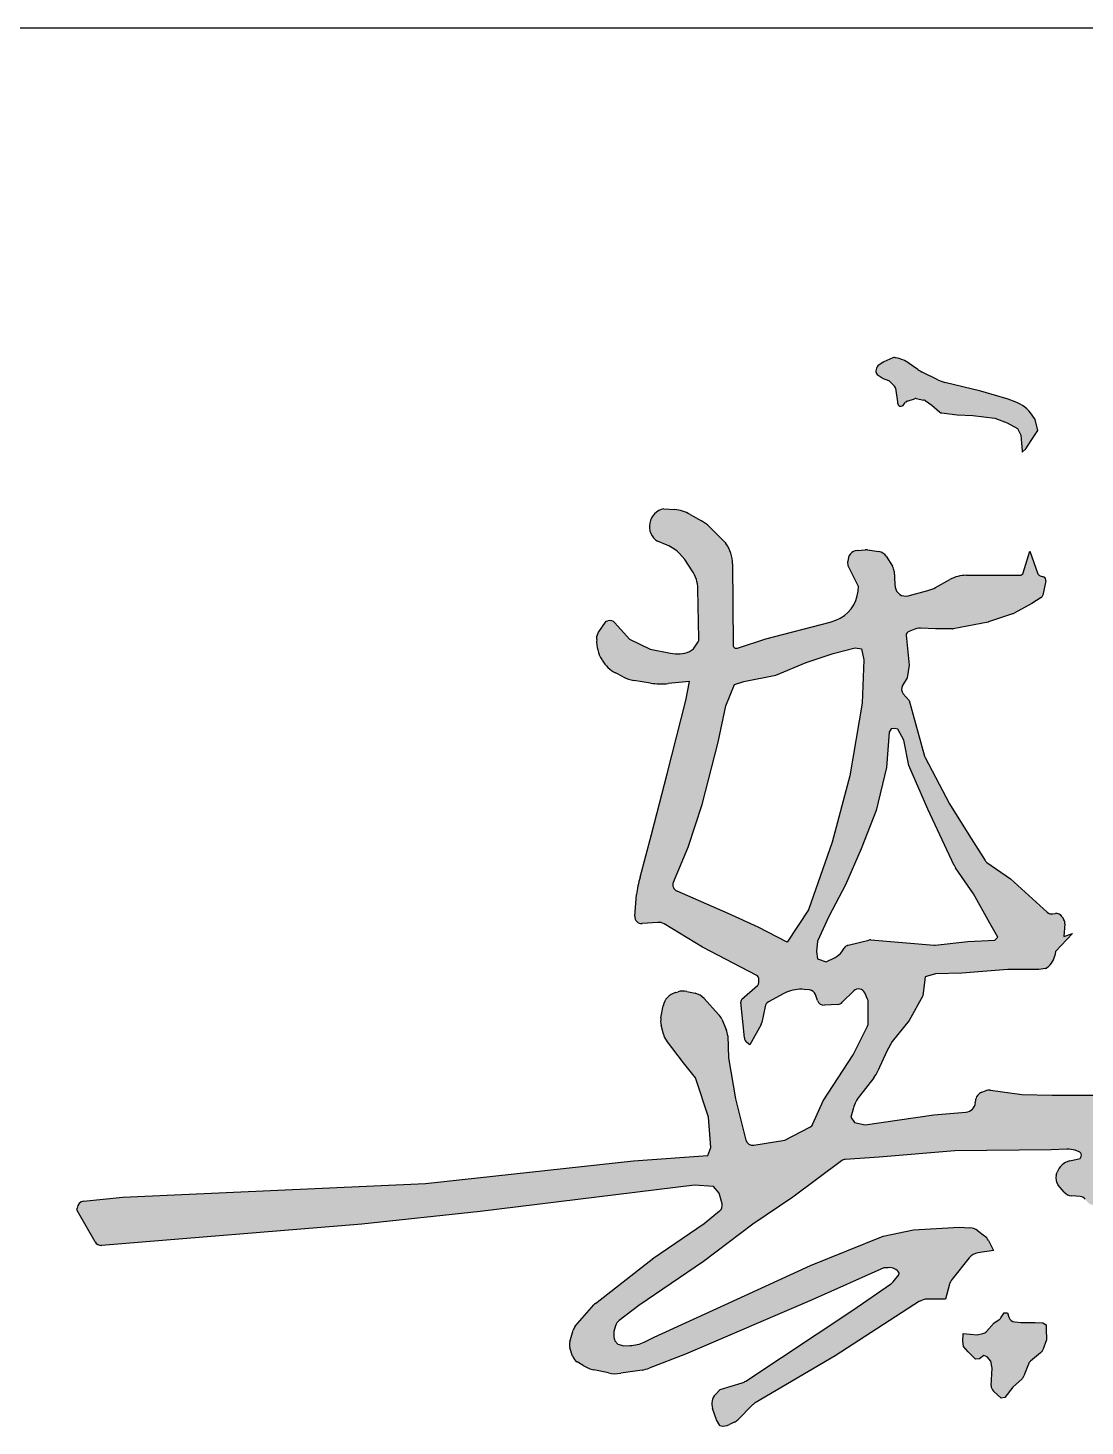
# Model space of a CAD drawing. Extents: x 1036631 to 1215829, y 649019 to 896649.
# Drawn here: x 1153238 to 1153889, y 812660 to 813520 of the extents above; entities that cross this region are included whole.
import ezdxf

# ---------------------------------------------------------------- set-up
doc = ezdxf.new("R2010")
doc.units = 0
doc.header["$LTSCALE"] = 1000
doc.header["$MEASUREMENT"] = 0
doc.layers.add('图框', color=7, linetype='Continuous')
doc.layers.add('签名', color=7, linetype='Continuous')

msp = doc.modelspace()

# ---------------------------------------------------------------- hatches: boundary and pattern name
at = {"layer": '签名'}
h = msp.add_hatch(color=4, dxfattribs=at)
h.paths.add_polyline_path([(1153819.82, 813281.58), (1153833.37, 813279.76), (1153840.92, 813276.89), (1153847.18, 813273.51), (1153849.26, 813269.34), (1153849.78, 813264.4), (1153850.04, 813259.97), (1153850.04, 813258.93), (1153852.39, 813261.02), (1153855.77, 813266.22), (1153859.68, 813272.21), (1153858.12, 813278.97), (1153856.29, 813281.71, 0.161293), (1153845.76, 813289.93), (1153841.44, 813291.47), (1153824.77, 813296.41), (1153802.6, 813301.83, -0.055927), (1153798.15, 813303.46), (1153788.66, 813308.21, -0.036786), (1153785.98, 813309.8), (1153780.65, 813313.53, 0.116967), (1153771.53, 813317.14, 0.125161), (1153770.5, 813316.96), (1153765.02, 813314.45, 0.089225), (1153764.41, 813314.02, -0.045924), (1153764.7, 813314.27), (1153761.4, 813312, 0.195275), (1153760.52, 813310.66), (1153760.18, 813308.94, 0.293872), (1153761.02, 813306.8), (1153764.6, 813304.22), (1153768.24, 813302.92), (1153772.15, 813299.01), (1153773.48, 813289.71, 0.040442), (1153773.45, 813289.37, 0.74192), (1153777.34, 813288.19), (1153778.66, 813290.17), (1153784.39, 813291.99), (1153790.13, 813290.95), (1153794.55, 813287.82), (1153799.54, 813283.55, 0.146226), (1153800.65, 813283.06), (1153810.18, 813281.84)])
h.paths.add_polyline_path([(1153977.49, 813051.26, -0.224051), (1153981.45, 813043.1), (1153981.66, 813024.84, 0.252735), (1153986.56, 813016.01), (1153990.91, 813013.23), (1153995.09, 813013.64, 0.405395), (1154004.63, 813024.95), (1154003.9, 813035.43), (1154011.98, 813037.74), (1154014.29, 813038.89), (1154006.5, 813043.21), (1154005.05, 813048.98), (1154005.29, 813059.46, 0.116113), (1154004.28, 813064.22), (1153998.99, 813075.44, 0.062977), (1153997.56, 813077.69), (1153991.39, 813085.14, 0.230474), (1153982.92, 813088.98), (1153975.04, 813088.77), (1153972.54, 813088.11, 0.141943), (1153967.46, 813085.08), (1153960.64, 813077.74, 0.175293), (1153957.8, 813071.09), (1153957.73, 813069.74), (1153958.6, 813065.99), (1153959.17, 813065.99)])
h.paths.add_polyline_path([(1153960.7, 812957.81, 0.097987), (1153959.67, 812961.8), (1153956.67, 812968.05, 0.115547), (1153953.63, 812971.83), (1153942.28, 812980.69), (1153929.39, 812986.92), (1153923.24, 812987.03), (1153917.75, 812984.01), (1153912.76, 812974.04), (1153917.05, 812965.8, 0.112428), (1153920.1, 812962.2), (1153926.48, 812957.42), (1153932.08, 812953.86, -0.190711), (1153936.67, 812947.53), (1153941.32, 812929.38, -0.218827), (1153939.73, 812920.65), (1153932.3, 812910.05), (1153934.63, 812906.68, 0.115033), (1153938.21, 812903.44), (1153944.53, 812899.93, 0.14431), (1153950.4, 812898.62), (1153953.51, 812898.83), (1153957.1, 812906.71, 0.064737), (1153957.9, 812909.33), (1153961.26, 812929.11, 0.042109), (1153961.41, 812930.89), (1153961.41, 812945.37)])
h.paths.add_polyline_path([(1153861.5, 812704.86, 0.133698), (1153862.8, 812706.67), (1153865.1, 812712.82), (1153864.85, 812719.56), (1153864.85, 812722.13), (1153862.77, 812723.35), (1153858.11, 812723.6), (1153849.54, 812723.47), (1153845.58, 812723.85, -0.296761), (1153841.96, 812726.74), (1153841.08, 812729.35), (1153839, 812729.35), (1153837.07, 812726.36, -0.111035), (1153835.74, 812725.05), (1153833, 812723.35), (1153828.18, 812718.02, -0.159662), (1153825.88, 812716.71), (1153822.46, 812716.01), (1153813.89, 812716.74), (1153813.79, 812716.29), (1153813.6, 812712.18), (1153813.99, 812708.66), (1153816.93, 812705.52), (1153821.43, 812701.02), (1153823.98, 812701.21), (1153826.53, 812703.17), (1153828.68, 812702.39), (1153830.84, 812699.65), (1153831.62, 812695.34), (1153831.07, 812684.68, 0.22558), (1153832.47, 812681.31), (1153837.31, 812676.93), (1153839.46, 812677.33), (1153844.36, 812683.79), (1153850.08, 812688.93, 0.121444), (1153851.23, 812690.61), (1153853.95, 812697.97, -0.134274), (1153855.26, 812699.79)])
h = msp.add_hatch(color=4, dxfattribs=at)
h.paths.add_polyline_path([(1154057.65, 812941.47, -0.231178), (1154058.65, 812943.05), (1154077.96, 812954.93), (1154096.53, 812964.69, -0.274551), (1154098.7, 812964.58), (1154101.19, 812962.92, -0.290357), (1154102.11, 812960.84), (1154100.43, 812949.49, -0.282713), (1154099, 812947.78), (1154094.68, 812946.34, 0.12974), (1154085.61, 812940.41), (1154085.07, 812938.97), (1154084.36, 812933.61, 0.07073), (1154084.85, 812927.65), (1154085.64, 812924.19, 0.118418), (1154090.04, 812915.29), (1154104.9, 812897.47), (1154117.33, 812882.98), (1154121.97, 812877.42, -0.191696), (1154122.46, 812875.92), (1154122.15, 812871, 0.465128), (1154124.5, 812868.76), (1154145.83, 812871.07), (1154173.54, 812877.28, 0.44834), (1154175.09, 812880.05), (1154174.35, 812882.15), (1154170.86, 812885.89), (1154168.68, 812888.54, -0.157491), (1154167.24, 812892.18), (1154167.09, 812894.51, -0.24693), (1154169.5, 812899.93), (1154169.63, 812900.02, 0.440579), (1154170.32, 812909.4), (1154162.88, 812917.29), (1154154.01, 812923.27, -0.170294), (1154151.49, 812926.65), (1154150.05, 812931.24, -0.102372), (1154149.8, 812933.81), (1154150.58, 812941.19, -0.373734), (1154156.69, 812946.9), (1154156.83, 812946.9, 0.254103), (1154162.07, 812949.99), (1154165.44, 812955.78), (1154166.14, 812954.88), (1154167.59, 812948.36), (1154167.96, 812946.9, 0.331647), (1154173.87, 812942.09), (1154174.86, 812942.04), (1154179.23, 812942.04, 0.263355), (1154184.7, 812945.13), (1154185.08, 812945.78), (1154186.17, 812952.1, -0.184975), (1154188.5, 812956.02), (1154191.04, 812958.03, -0.149598), (1154194.51, 812959.39), (1154205.79, 812960.24), (1154229.73, 812959.74), (1154238.21, 812957.49), (1154246.44, 812954.25), (1154253.18, 812950.02), (1154261.91, 812940.3), (1154275.72, 812926.32), (1154280.21, 812920.84), (1154280.95, 812913.36), (1154283.2, 812906.14), (1154285.7, 812880.41), (1154283.95, 812869.69), (1154274.72, 812868.95), (1154273.23, 812863.96), (1154271.23, 812857.48), (1154263.5, 812850.5), (1154258.26, 812841.03), (1154250.53, 812831.81), (1154245.29, 812830.07), (1154241.3, 812835.3), (1154238.31, 812837.29), (1154230.08, 812836.3), (1154229, 812830.99), (1154217.53, 812828.25), (1154188.6, 812826.01), (1154183.36, 812824.01), (1154188.41, 812809.87), (1154190.4, 812794.33), (1154196.74, 812776.53), (1154222.91, 812721.05), (1154229.29, 812707.65), (1154229.93, 812695.54), (1154210.15, 812687.25), (1154199.94, 812693.62), (1154186.53, 812724.87), (1154174.53, 812752.68, 0.119239), (1154168.52, 812760.66), (1154161.64, 812766.32), (1154155.26, 812772.06), (1154155.43, 812774.28, 0.267055), (1154146.32, 812793.41), (1154140.09, 812797.71), (1154133.06, 812809.75), (1154127.04, 812816.77), (1154125.99, 812817.52, 0.225942), (1154120.6, 812818.47), (1154109.56, 812815.43, -0.047725), (1154108.36, 812815.22), (1154057.77, 812811.25), (1154021.1, 812810.39), (1154016.2, 812809.65), (1154016.73, 812811.33, -0.302854), (1154022.25, 812815.76), (1154073.33, 812820.28), (1154109.96, 812825.65, 0.079622), (1154111.89, 812826.26), (1154117.76, 812829.19, 0.447831), (1154119.42, 812835.31), (1154115.97, 812840.61, 0.101957), (1154114.76, 812841.83), (1154109.47, 812845.36), (1154095.92, 812843.86), (1154036.18, 812838.84), (1154022.13, 812838.84), (1154005.56, 812836.33), (1153998.53, 812833.83), (1153993.51, 812826.8), (1153993.06, 812770.65, -0.1506), (1153989.28, 812758.72), (1153988.49, 812757.59), (1153984.98, 812750.91, -0.07539), (1153981.2, 812745.78), (1153975.1, 812739.69, -0.258442), (1153971.14, 812738.55), (1153968.38, 812739.19, -0.172364), (1153965.98, 812740.72), (1153964.01, 812743.25, -0.116492), (1153963.2, 812745.03), (1153961.39, 812754.07), (1153959.97, 812792.36, 0.257654), (1153957.85, 812795.88), (1153955.25, 812797.39), (1153954.67, 812802.88, 0.137932), (1153953.82, 812805.02), (1153950.66, 812809.15, -0.130882), (1153949.82, 812811.17), (1153948.35, 812822.19, 0.375873), (1153944.14, 812825.88), (1153925.96, 812825.88, 0.153785), (1153923.53, 812825.11), (1153910.54, 812816.03), (1153905.52, 812812.92, 0.298099), (1153903.55, 812808.7), (1153904.13, 812807.08), (1153929.71, 812804.95, -0.449386), (1153931.62, 812802.41), (1153931.31, 812800.9), (1153904.32, 812800.9, 0.210128), (1153901.19, 812799.53), (1153898.58, 812796.68), (1153897.45, 812796.19, -0.340919), (1153889.9, 812798.08), (1153888.83, 812799.43, 0.210758), (1153885.8, 812801.04), (1153880.49, 812801.42, -0.201903), (1153876.08, 812803.66), (1153872.36, 812808.05, -0.259318), (1153871.15, 812814.12), (1153871.73, 812815.91, -0.264412), (1153879.47, 812823), (1153885.91, 812824.47), (1153886.42, 812825.62, 0.42547), (1153885.26, 812828.45), (1153882.72, 812829.47, 0.080244), (1153878.14, 812830.11), (1153867.95, 812829.74), (1153808.69, 812829.06), (1153762.23, 812825.19), (1153741.32, 812823.86, 0.145884), (1153739.04, 812823.02), (1153709, 812800.52), (1153684.36, 812783.99), (1153654.08, 812761.13), (1153614.31, 812734.05), (1153602.12, 812724.64, 0.151784), (1153599.95, 812721.55), (1153598.82, 812718.06), (1153598.82, 812715.21, 0.121298), (1153599.55, 812712.25), (1153601.38, 812710.15), (1153604.97, 812709.23), (1153608.75, 812709.32, 0.108689), (1153617.62, 812711.48), (1153623.61, 812714.41), (1153667.25, 812734.44), (1153719.85, 812758.51), (1153764.58, 812776.68), (1153783.26, 812780.61), (1153811.28, 812782.09), (1153818.03, 812781.73, -0.148728), (1153822.68, 812780.05), (1153826.87, 812776.91, -0.11645), (1153829.38, 812773.91), (1153832.41, 812767.84), (1153822.91, 812766.38, 0.187953), (1153817.56, 812763.29), (1153806.97, 812750.06, 0.102525), (1153805.41, 812746.99), (1153802.92, 812737.88), (1153791.66, 812737.88, 0.144191), (1153787.05, 812736.53), (1153735.09, 812703.01), (1153685.88, 812674.09, 0.063491), (1153684.18, 812672.77), (1153675.11, 812663.71, -0.080592), (1153672.9, 812662.12), (1153670.06, 812660.7, -0.178905), (1153664.2, 812660.06), (1153662.01, 812663.63), (1153659.64, 812670.65, -0.27945), (1153661.42, 812679.28), (1153664.3, 812682.38), (1153677.85, 812686.44, 0.073381), (1153680.1, 812687.49), (1153745.9, 812731.01), (1153769.04, 812747.05, 0.06755), (1153770.72, 812748.59), (1153774.22, 812752.78), (1153774.42, 812753.95, 0.305341), (1153767.74, 812757.23), (1153765.07, 812757.04), (1153720.83, 812737.39), (1153643.06, 812703.94), (1153620.58, 812695.4, -0.052637), (1153616.27, 812694.27), (1153603.15, 812692.25, -0.090596), (1153595.51, 812692.46), (1153586.65, 812694.34, -0.085038), (1153579.98, 812697), (1153576.28, 812699.26, -0.181064), (1153573.52, 812702.78), (1153571.87, 812708, -0.147202), (1153571.82, 812711.68), (1153573.85, 812718.79, -0.109427), (1153575.17, 812721.21), (1153586.62, 812734.42, -0.048018), (1153587.51, 812735.26), (1153623.4, 812763.37), (1153654.37, 812784.49), (1153663.98, 812792.1, 0.298156), (1153665.45, 812796.51), (1153663.7, 812803.15), (1153660.26, 812807.08), (1153648.47, 812808.07), (1153516.61, 812791.89), (1153443.75, 812784.01), (1153283.74, 812770.97, -0.291644), (1153279.71, 812773.11), (1153268.76, 812792.36), (1153268.76, 812793.94, -0.383842), (1153272.56, 812798.17), (1153296.77, 812800.71), (1153483.07, 812809.06), (1153610.99, 812822.86), (1153656.71, 812826.3), (1153658.53, 812831.23), (1153657.15, 812849.83), (1153649.08, 812874.03), (1153641.66, 812883.3), (1153631.23, 812897.01, -0.101619), (1153629.38, 812900.86), (1153628, 812906.35, -0.109256), (1153627.88, 812910.94), (1153629.3, 812918.34, -0.280752), (1153636.74, 812926.52), (1153638.41, 812927.02, -0.126758), (1153643.71, 812927.2), (1153648.88, 812926.05, -0.15474), (1153654.44, 812922.83), (1153663.36, 812913.01, -0.081557), (1153665.24, 812910.12), (1153668.06, 812903.67, -0.093443), (1153668.95, 812899.83), (1153669.49, 812886.39), (1153673.81, 812861.05), (1153680.16, 812835.69, 0.390931), (1153684.98, 812832.53), (1153704.12, 812835.71), (1153719.49, 812843.68, 0.171134), (1153721.42, 812845.74), (1153727.62, 812859.81), (1153746.17, 812888.24), (1153755, 812905.88, 0.116513), (1153755.45, 812907.78), (1153755.45, 812920.69, 0.107138), (1153755.07, 812922.45), (1153753.35, 812926.23, 0.523435), (1153746.48, 812927.47), (1153739.47, 812920.48, -0.18265), (1153736.74, 812919.24), (1153728.41, 812918.72, -0.340063), (1153724.11, 812921.62), (1153722.92, 812925.19, 0.294066), (1153719.33, 812928.07), (1153716.05, 812928.42, 0.133568), (1153705.04, 812926.64), (1153703.5, 812925.93), (1153694.09, 812920.71, 0.220074), (1153691.98, 812917.83), (1153690.03, 812908.07, -0.080659), (1153689.55, 812906.8), (1153682.47, 812894.42), (1153680.78, 812895.77, -0.201849), (1153679.2, 812898.67), (1153677.01, 812920.53, -0.240558), (1153677.72, 812922.33), (1153687.32, 812930.86, 0.21433), (1153688.04, 812932.45), (1153688.04, 812935.15, 0.280337), (1153686.89, 812937.03), (1153653.41, 812954.36), (1153629.8, 812968.75, 0.156534), (1153626.01, 812969.66), (1153616.31, 812968.94, -0.46076), (1153611.76, 812973.53), (1153612.85, 812986.72, -0.064651), (1153615.15, 812997.41), (1153621.99, 813023.64), (1153631.73, 813061.07), (1153643.21, 813106.18), (1153645.45, 813117.85), (1153632.42, 813116.55, -0.064936), (1153621.43, 813116.88), (1153611.14, 813118.54, -0.080775), (1153604.67, 813120.69), (1153599.95, 813123.16, -0.135752), (1153591.68, 813130.9), (1153591.44, 813131.29, -0.154043), (1153588.36, 813143.7), (1153588.48, 813145.71, -0.136703), (1153589.23, 813147.87), (1153594.12, 813154.93), (1153595.28, 813155.22, -0.279334), (1153599.49, 813153.94), (1153608.48, 813143.93), (1153621.24, 813137.76), (1153633.77, 813135.26, 0.141167), (1153645.49, 813136.23), (1153647.93, 813137.98), (1153650.83, 813142.17, 0.122029), (1153651.28, 813144.16), (1153650.61, 813174.91, 0.13949), (1153647.18, 813186.03), (1153642.66, 813192.98), (1153639.3, 813196.56, 0.109197), (1153631.72, 813201.72), (1153625.78, 813204.09, -0.674227), (1153629.58, 813224.07), (1153636.32, 813223.75, -0.092395), (1153645.82, 813220.66), (1153652.93, 813216.64, -0.067551), (1153657.48, 813213.18), (1153667.38, 813203.29), (1153667.84, 813202.66, -0.157847), (1153671.95, 813190.24), (1153672.3, 813140.37, 0.507739), (1153675.08, 813138.36), (1153692.49, 813144.04), (1153732.02, 813154.33), (1153735.53, 813155.65, 0.285141), (1153749.18, 813173.42), (1153749.46, 813176.2), (1153743.09, 813188.92), (1153742.93, 813191.77, -0.404917), (1153748.71, 813198.49), (1153753.47, 813198.92, -0.059906), (1153755, 813198.88), (1153761.97, 813197.83, -0.217925), (1153766.41, 813194.94), (1153770.33, 813188.73, -0.127757), (1153771.31, 813185.68), (1153771.75, 813177.79), (1153772, 813175.9, 0.45192), (1153779.96, 813170.59), (1153792.08, 813173.81, 0.061267), (1153796.89, 813175.75), (1153805.57, 813180.55, -0.126968), (1153815.85, 813183.2), (1153848.73, 813183.2, 0.329734), (1153850.76, 813184.71), (1153854.83, 813198.02), (1153859.83, 813184.17, 0.229531), (1153861.16, 813182.88), (1153863.32, 813182.16, -0.382276), (1153864.73, 813179.7), (1153862.84, 813170.92, -0.203047), (1153861.89, 813169.56), (1153856.07, 813165.93), (1153844.95, 813159.75), (1153829.3, 813154.41), (1153807.48, 813150.29), (1153796.78, 813150.29), (1153787.67, 813150.62, 0.112418), (1153783.03, 813149.73), (1153780.08, 813148.44, 0.326044), (1153778.82, 813146.28), (1153780.7, 813127.92), (1153779.46, 813120.11), (1153776.56, 813115.37, 0.328096), (1153776.99, 813110.35), (1153780.7, 813106.12), (1153790.14, 813071.91, 0.053255), (1153790.47, 813071.07), (1153805.4, 813042.52), (1153817.26, 813023.43), (1153827.34, 813007.7, 0.098742), (1153828.49, 813006.5), (1153842.94, 812996.45), (1153865.54, 812975.93, 0.218816), (1153868.92, 812974.85), (1153870.55, 812975.06, -0.291918), (1153874.68, 812973.09), (1153875.8, 812971.3, -0.158896), (1153876.43, 812968.75), (1153875.87, 812960.92), (1153881.14, 812962.89), (1153870.61, 812951.7), (1153870.16, 812949.04, -0.240188), (1153864.43, 812941.29), (1153860.46, 812940.77), (1153841.22, 812940.77), (1153813.05, 812938.46), (1153796.88, 812938), (1153790.42, 812936.15), (1153789.02, 812924.51), (1153780.7, 812909.28), (1153770.08, 812896.36), (1153766.85, 812890.36), (1153761.43, 812878.36, -0.059303), (1153758.83, 812874.06), (1153749.98, 812862.69, 0.096023), (1153746.32, 812855.48), (1153744.68, 812849.75), (1153746.99, 812846.52), (1153753.46, 812845.13), (1153795.82, 812851.19), (1153815.53, 812852.93, 0.368288), (1153821.32, 812858.82), (1153821.39, 812859.76, -0.287337), (1153825.38, 812865.22), (1153827.5, 812866.07, -0.1299), (1153830.73, 812866.47), (1153849.86, 812863.84), (1153868.51, 812863.32), (1153895.7, 812863.32, -0.061275), (1153897.25, 812863.13), (1153901.23, 812862.13, -0.265952), (1153905.8, 812857.75), (1153907.36, 812852.45), (1153909.5, 812845.2, 0.385739), (1153916.8, 812840.74), (1153922.23, 812841.77, 0.134429), (1153925.25, 812843.25), (1153933.64, 812850.65, 0.361907), (1153934.89, 812858.71), (1153932.75, 812862.29), (1153932.04, 812868.27, -0.367837), (1153936.62, 812875.15), (1153942.16, 812876.73, -0.157947), (1153946.08, 812876.59), (1153947.45, 812876.09, -0.191883), (1153950.98, 812872.95), (1153952.43, 812870.05), (1153955.02, 812861.25), (1153955.33, 812857.86, 0.175535), (1153957.17, 812853.92), (1153959.68, 812851.42), (1153969.27, 812850.96, 0.100406), (1153971.77, 812851.34), (1153976.89, 812853.23, 0.271742), (1153980.99, 812858.22), (1153983.51, 812874.19), (1153991.28, 812904.73), (1153999.22, 812929.86), (1154006.82, 812948.21), (1154008.89, 812946.66), (1154009.41, 812942.51), (1154006.3, 812920.77), (1154000.61, 812899.04), (1153996.46, 812878.85), (1153994.39, 812864.87), (1153994.39, 812855.56, 0.280775), (1154000.98, 812856.31), (1154002.68, 812857.63), (1154025.47, 812861.77), (1154093.66, 812864.27, 0.384258), (1154095.71, 812866.25), (1154096.04, 812871.26, 0.192772), (1154095.55, 812872.76), (1154080.56, 812890.74), (1154069.79, 812901.5, -0.038185), (1154067.68, 812903.96), (1154061.12, 812912.89, -0.150784), (1154057.02, 812924.73), (1154056.73, 812933.19)])
h.paths.add_polyline_path([(1153751.31, 813138.05), (1153752.81, 813131.13), (1153751.7, 813104.43), (1153744, 813059.8), (1153733.22, 813019.03), (1153718.59, 812977.48), (1153705.5, 812957.48), (1153687.79, 812966.71), (1153669.31, 812975.17), (1153637.76, 812988.88, -0.411776), (1153635.54, 812994.44), (1153644.67, 813015.95), (1153653.14, 813042.11), (1153663.15, 813080.58), (1153667.77, 813102.89), (1153673.16, 813115.97), (1153678.79, 813117.9), (1153698.65, 813121.81), (1153717.3, 813129.63), (1153733.85, 813135.04), (1153747.39, 813138.65)], flags=16)
h.paths.add_polyline_path([(1153771.83, 813088.96), (1153773.69, 813088.43), (1153777.4, 813081.8), (1153780.32, 813066.15), (1153792.01, 813039.36), (1153808.33, 813004.75, 0.039662), (1153809.16, 813003.29), (1153820.1, 812987.28), (1153830.19, 812969.24), (1153835.23, 812960.49), (1153833.38, 812958.63), (1153816.65, 812957.83), (1153796.29, 812955.66), (1153757.08, 812958.84, 0.081589), (1153755.71, 812958.73), (1153743.09, 812955.57, 0.183834), (1153740.61, 812953.85), (1153739.09, 812951.63, -0.12786), (1153735.07, 812948.11), (1153729.57, 812945.37), (1153724.26, 812947.22), (1153723.57, 812951.73), (1153724.11, 812958.2), (1153731.13, 812973.31), (1153741.39, 812992.73), (1153751.11, 813014.85), (1153760.29, 813038.59), (1153766.76, 813065.02), (1153768.38, 813086.6), (1153769.44, 813088.7)], flags=16)
h.paths.add_polyline_path([(1154191.57, 812934.25), (1154195.45, 812938.06), (1154197.9, 812940.19, -0.191823), (1154202.35, 812941.73), (1154212.93, 812941.26), (1154219.74, 812940.05, -0.10674), (1154222.23, 812939.03), (1154235.08, 812930.2), (1154247.71, 812921.42, -0.07439), (1154249.08, 812920.13), (1154257.89, 812908.92, -0.129106), (1154262.19, 812899.02), (1154263.51, 812890.43, -0.195793), (1154259.8, 812874.85), (1154257.52, 812871.67), (1154254.61, 812867.01), (1154244.99, 812859.14), (1154240.04, 812856.52), (1154237.12, 812857.11), (1154233.92, 812862.06), (1154230.13, 812866.42), (1154229.25, 812873.71), (1154229.25, 812881.28), (1154228.38, 812887.39), (1154224.88, 812892.63), (1154221.38, 812894.96), (1154217.01, 812895.25), (1154211.77, 812899.91), (1154207.69, 812905.74), (1154203.9, 812915.64), (1154200.98, 812920.88), (1154196.32, 812926.7), (1154192.24, 812930.2), (1154191.03, 812931.36)], flags=16)
h.paths.add_polyline_path([(1154177.86, 812896.54), (1154178.76, 812897.62), (1154178.94, 812897.62), (1154187.05, 812898.34), (1154190.75, 812896.49, -0.319194), (1154191.91, 812894.32), (1154191.38, 812890.23), (1154191.85, 812889.72, 0.170609), (1154195.58, 812887.73), (1154198.05, 812887.35), (1154200.98, 812886.71, -0.270894), (1154202.56, 812885.26), (1154202.92, 812884.11), (1154202.56, 812880.68), (1154202.35, 812879.65, -0.35173), (1154200.31, 812877.95), (1154193.18, 812877.8), (1154186.42, 812878.6, -0.28734), (1154184.66, 812880.01), (1154184, 812881.94, 0.155831), (1154183.22, 812882.98, 0.184917), (1154181.84, 812883.61), (1154179.84, 812883.75), (1154177.86, 812886.81), (1154177.86, 812892.03)], flags=16)
h.paths.add_polyline_path([(1154140.1, 812843.33), (1154145.15, 812848.6), (1154149.73, 812851.58), (1154153.3, 812853.44, -0.109091), (1154155.95, 812854.16), (1154159.36, 812854.33), (1154169.21, 812853.18), (1154173.83, 812852.6, 0.069308), (1154175.59, 812852.63), (1154178.93, 812853.14, 0.13629), (1154182.04, 812854.54), (1154185.42, 812857.36, -0.117467), (1154188.07, 812858.67), (1154192.43, 812859.68, -0.049761), (1154193.69, 812859.84), (1154200.5, 812860.03, -0.063156), (1154202.09, 812859.87), (1154209.33, 812858.22), (1154210.04, 812857.95, -0.311276), (1154214.14, 812851.99), (1154214.14, 812851.58), (1154211.85, 812846.77), (1154207.85, 812841.38, -0.162986), (1154204.53, 812839.07), (1154202.68, 812838.52), (1154192.82, 812838.29), (1154188.92, 812838.29, 0.140475), (1154185.54, 812837.33), (1154181.59, 812834.86), (1154179.3, 812833.71), (1154176.09, 812833.03), (1154175.11, 812833.15, -0.312011), (1154169.92, 812837.62), (1154168.86, 812838.37), (1154166.46, 812837.61), (1154163.94, 812832.11), (1154162.34, 812829.82), (1154160.67, 812828.88, -0.174687), (1154156.41, 812828.17), (1154153.63, 812828.67), (1154149.95, 812830.88, -0.082204), (1154148.36, 812832.23), (1154146.52, 812834.4), (1154141.94, 812839.21), (1154139.87, 812841.5)], flags=16)
h.paths.add_polyline_path([(1154155.67, 812815.88), (1154157.22, 812816.72, 0.21493), (1154161.32, 812819.99), (1154162.56, 812822.42), (1154163.56, 812824.21), (1154165.25, 812824.21), (1154168.03, 812823.61), (1154169.2, 812821.75, 0.120194), (1154171.36, 812819.64), (1154172.21, 812819.14), (1154175.19, 812816.36), (1154178.52, 812814.17, -0.198061), (1154181.26, 812810.16), (1154182.15, 812805.92), (1154182.42, 812798.6, -0.06461), (1154182.27, 812796.97), (1154182.18, 812796.57, -0.302829), (1154178.77, 812793.31), (1154178.24, 812793.22, -0.052243), (1154176.91, 812793.13), (1154172.01, 812793.31), (1154168.13, 812793.6), (1154166.54, 812795.19), (1154165.95, 812796.98), (1154165.84, 812801.18, 0.37754), (1154162.67, 812805.82), (1154161.27, 812808.51), (1154160.77, 812809.7), (1154159.48, 812810.49), (1154157.59, 812810.89), (1154155.8, 812812.28), (1154155.31, 812814.57)], flags=16)

# ---------------------------------------------------------------- linework, layer by layer
at = {"layer": '图框', "color": 0}
msp.add_line((1149649.08, 813519.92), (1155327.07, 813519.92), dxfattribs=at)
at = {"layer": '签名', "color": 4}
for p, q in [((1153764.7, 813314.27, -1062.25), (1153761.4, 813312, -1062.25)), ((1153770.5, 813316.96, -1062.25), (1153765.02, 813314.45, -1062.25)), ((1153772.27, 813317.02, -1062.25), (1153771.77, 813317.11, -1062.25)), ((1153785.98, 813309.8, -1062.25), (1153780.65, 813313.53, -1062.25)), ((1153760.52, 813310.66, -1062.25), (1153760.18, 813308.94, -1062.25)), ((1153761.02, 813306.8, -1062.25), (1153764.6, 813304.22, -1062.25)), ((1153798.15, 813303.46, -1062.25), (1153788.66, 813308.21, -1062.25)), ((1153764.6, 813304.22, -1062.25), (1153767.79, 813303.08, -1062.25)), ((1153768.58, 813302.58, -1062.25), (1153771.65, 813299.52, -1062.25)), ((1153772.25, 813298.31, -1062.25), (1153773.45, 813289.91, -1062.25)), ((1153824.77, 813296.41, -1062.25), (1153802.6, 813301.83, -1062.25)), ((1153841.44, 813291.47, -1062.25), (1153824.77, 813296.41, -1062.25)), ((1153773.45, 813289.91, -1062.25), (1153773.45, 813289.37, -1062.25)), ((1153777.34, 813288.19, -1062.25), (1153778.25, 813289.55, -1062.25)), ((1153779.37, 813290.39, -1062.25), (1153783.89, 813291.83, -1062.25)), ((1153784.91, 813291.89, -1062.25), (1153789.66, 813291.03, -1062.25)), ((1153790.51, 813290.68, -1062.25), (1153794.55, 813287.82, -1062.25)), ((1153794.55, 813287.82, -1062.25), (1153799.54, 813283.55, -1062.25)), ((1153845.76, 813289.93, -1062.25), (1153841.44, 813291.47, -1062.25)), ((1153800.65, 813283.06, -1062.25), (1153810.18, 813281.84, -1062.25)), ((1153810.18, 813281.84, -1062.25), (1153819.82, 813281.58, -1062.25)), ((1153819.82, 813281.58, -1062.25), (1153833.37, 813279.76, -1062.25)), ((1153833.37, 813279.76, -1062.25), (1153840.92, 813276.89, -1062.25)), ((1153858.12, 813278.97, -1062.25), (1153856.29, 813281.71, -1062.25)), ((1153840.92, 813276.89, -1062.25), (1153847.18, 813273.51, -1062.25)), ((1153847.18, 813273.51, -1062.25), (1153849.26, 813269.34, -1062.25)), ((1153855.77, 813266.22, -1062.25), (1153859.68, 813272.21, -1062.25)), ((1153859.68, 813272.21, -1062.25), (1153858.12, 813278.97, -1062.25)), ((1153849.26, 813269.34, -1062.25), (1153849.78, 813264.4, -1062.25)), ((1153849.78, 813264.4, -1062.25), (1153850.04, 813259.97, -1062.25)), ((1153852.39, 813261.02, -1062.25), (1153855.77, 813266.22, -1062.25)), ((1153850.04, 813258.93, -1062.25), (1153852.39, 813261.02, -1062.25)), ((1153850.04, 813259.97, -1062.25), (1153850.04, 813258.93, -1062.25)), ((1153629.58, 813224.07, -1062.25), (1153636.32, 813223.75, -1062.25)), ((1153645.82, 813220.66, -1062.25), (1153652.93, 813216.64, -1062.25)), ((1153657.48, 813213.18, -1062.25), (1153667.38, 813203.29, -1062.25)), ((1153631.72, 813201.72, -1062.25), (1153625.78, 813204.09, -1062.25)), ((1153667.38, 813203.29, -1062.25), (1153667.84, 813202.66, -1062.25)), ((1153642.66, 813192.98, -1062.25), (1153639.3, 813196.56, -1062.25)), ((1153748.71, 813198.49, -1062.25), (1153753.47, 813198.92, -1062.25)), ((1153755, 813198.88, -1062.25), (1153761.97, 813197.83, -1062.25)), ((1153766.41, 813194.94, -1062.25), (1153770.33, 813188.73, -1062.25)), ((1153850.76, 813184.71, -1062.25), (1153854.83, 813198.02, -1062.25)), ((1153854.83, 813198.02, -1062.25), (1153859.83, 813184.17, -1062.25)), ((1153647.18, 813186.03, -1062.25), (1153642.66, 813192.98, -1062.25)), ((1153671.95, 813190.24, -1062.25), (1153672.3, 813140.37, -1062.25)), ((1153743.09, 813188.92, -1062.25), (1153742.93, 813191.77, -1062.25)), ((1153749.46, 813176.2, -1062.25), (1153743.09, 813188.92, -1062.25)), ((1153771.31, 813185.68, -1062.25), (1153771.75, 813177.79, -1062.25)), ((1153749.18, 813173.42, -1062.25), (1153749.46, 813176.2, -1062.25)), ((1153771.75, 813177.79, -1062.25), (1153772, 813175.9, -1062.25)), ((1153796.89, 813175.75, -1062.25), (1153805.57, 813180.55, -1062.25)), ((1153815.85, 813183.2, -1062.25), (1153848.73, 813183.2, -1062.25)), ((1153861.16, 813182.88, -1062.25), (1153863.32, 813182.16, -1062.25)), ((1153864.73, 813179.7, -1062.25), (1153862.84, 813170.92, -1062.25)), ((1153651.28, 813144.16, -1062.25), (1153650.61, 813174.91, -1062.25)), ((1153779.96, 813170.59, -1062.25), (1153792.08, 813173.81, -1062.25)), ((1153861.89, 813169.56, -1062.25), (1153856.07, 813165.93, -1062.25)), ((1153844.77, 813159.69, -1062.25), (1153829.45, 813154.46, -1062.25)), ((1153856.07, 813165.93, -1062.25), (1153845.12, 813159.85, -1062.25)), ((1153589.23, 813147.87, -1062.25), (1153594.12, 813154.93, -1062.25)), ((1153594.12, 813154.93, -1062.25), (1153595.28, 813155.22, -1062.25)), ((1153599.49, 813153.94, -1062.25), (1153608.48, 813143.93, -1062.25)), ((1153692.49, 813144.04, -1062.25), (1153732.02, 813154.33, -1062.25)), ((1153732.02, 813154.33, -1062.25), (1153735.53, 813155.65, -1062.25)), ((1153796.78, 813150.29, -1062.25), (1153787.67, 813150.62, -1062.25)), ((1153807.28, 813150.29, -1062.25), (1153796.78, 813150.29, -1062.25)), ((1153829.15, 813154.38, -1062.25), (1153807.68, 813150.33, -1062.25)), ((1153588.36, 813143.7, -1062.25), (1153588.48, 813145.71, -1062.25)), ((1153608.48, 813143.93, -1062.25), (1153621.24, 813137.76, -1062.25)), ((1153647.93, 813137.98, -1062.25), (1153650.83, 813142.17, -1062.25)), ((1153675.08, 813138.36, -1062.25), (1153692.49, 813144.04, -1062.25)), ((1153778.82, 813146.28, -1062.25), (1153780.7, 813127.92, -1062.25)), ((1153783.03, 813149.73, -1062.25), (1153780.08, 813148.44, -1062.25)), ((1153621.24, 813137.76, -1062.25), (1153633.77, 813135.26, -1062.25)), ((1153645.49, 813136.23, -1062.25), (1153647.93, 813137.98, -1062.25)), ((1153717.3, 813129.63, -1062.25), (1153733.85, 813135.04, -1062.25)), ((1153733.85, 813135.04, -1062.25), (1153747.39, 813138.65, -1062.25)), ((1153747.39, 813138.65, -1062.25), (1153751.31, 813138.05, -1062.25)), ((1153751.31, 813138.05, -1062.25), (1153752.81, 813131.13, -1062.25)), ((1153591.68, 813130.9, -1062.25), (1153591.44, 813131.29, -1062.25)), ((1153698.65, 813121.81, -1062.25), (1153717.3, 813129.63, -1062.25)), ((1153752.81, 813131.13, -1062.25), (1153751.7, 813104.43, -1062.25)), ((1153780.7, 813127.92, -1062.25), (1153779.46, 813120.11, -1062.25)), ((1153604.67, 813120.69, -1062.25), (1153599.95, 813123.16, -1062.25)), ((1153621.43, 813116.88, -1062.25), (1153611.14, 813118.54, -1062.25)), ((1153645.45, 813117.85, -1062.25), (1153632.42, 813116.55, -1062.25)), ((1153643.21, 813106.18, -1062.25), (1153645.45, 813117.85, -1062.25)), ((1153667.77, 813102.89, -1062.25), (1153673.16, 813115.97, -1062.25)), ((1153673.16, 813115.97, -1062.25), (1153678.79, 813117.9, -1062.25)), ((1153678.79, 813117.9, -1062.25), (1153698.65, 813121.81, -1062.25)), ((1153779.46, 813120.11, -1062.25), (1153776.56, 813115.37, -1062.25)), ((1153776.99, 813110.35, -1062.25), (1153780.7, 813106.12, -1062.25)), ((1153631.73, 813061.07, -1062.25), (1153643.21, 813106.18, -1062.25)), ((1153663.15, 813080.58, -1062.25), (1153667.77, 813102.89, -1062.25)), ((1153751.7, 813104.43, -1062.25), (1153744, 813059.8, -1062.25)), ((1153780.7, 813106.12, -1062.25), (1153790.14, 813071.91, -1062.25)), ((1153768.38, 813086.6, -1062.25), (1153766.76, 813065.02, -1062.25)), ((1153769.44, 813088.7, -1062.25), (1153768.38, 813086.6, -1062.25)), ((1153771.83, 813088.96, -1062.25), (1153769.44, 813088.7, -1062.25)), ((1153773.69, 813088.43, -1062.25), (1153771.83, 813088.96, -1062.25)), ((1153777.4, 813081.8, -1062.25), (1153773.69, 813088.43, -1062.25)), ((1153780.32, 813066.15, -1062.25), (1153777.4, 813081.8, -1062.25)), ((1153653.14, 813042.11, -1062.25), (1153663.15, 813080.58, -1062.25)), ((1153766.76, 813065.02, -1062.25), (1153760.29, 813038.59, -1062.25)), ((1153792.01, 813039.36, -1062.25), (1153780.32, 813066.15, -1062.25)), ((1153790.47, 813071.07, -1062.25), (1153805.4, 813042.52, -1062.25)), ((1153621.99, 813023.64, -1062.25), (1153631.73, 813061.07, -1062.25)), ((1153744, 813059.8, -1062.25), (1153733.22, 813019.03, -1062.25)), ((1153644.67, 813015.95, -1062.25), (1153653.14, 813042.11, -1062.25)), ((1153760.29, 813038.59, -1062.25), (1153751.11, 813014.85, -1062.25)), ((1153808.33, 813004.75, -1062.25), (1153792.01, 813039.36, -1062.25)), ((1153805.4, 813042.52, -1062.25), (1153817.26, 813023.43, -1062.25)), ((1153615.15, 812997.41, -1062.25), (1153621.99, 813023.64, -1062.25)), ((1153621.99, 813023.64, -1062.25), (1153621.99, 813023.64, -1062.25)), ((1153817.26, 813023.43, -1062.25), (1153827.34, 813007.7, -1062.25)), ((1153635.54, 812994.44, -1062.25), (1153644.67, 813015.95, -1062.25)), ((1153733.22, 813019.03, -1062.25), (1153718.59, 812977.48, -1062.25)), ((1153751.11, 813014.85, -1062.25), (1153741.39, 812992.73, -1062.25)), ((1153828.49, 813006.5, -1062.25), (1153842.94, 812996.45, -1062.25)), ((1153820.1, 812987.28, -1062.25), (1153809.16, 813003.29, -1062.25)), ((1153842.94, 812996.45, -1062.25), (1153865.54, 812975.93, -1062.25)), ((1153611.76, 812973.53, -1062.25), (1153612.85, 812986.72, -1062.25)), ((1153669.31, 812975.17, -1062.25), (1153637.76, 812988.88, -1062.25)), ((1153741.39, 812992.73, -1062.25), (1153731.13, 812973.31, -1062.25)), ((1153830.19, 812969.24, -1062.25), (1153820.1, 812987.28, -1062.25)), ((1153626.01, 812969.66, -1062.25), (1153616.31, 812968.94, -1062.25)), ((1153687.79, 812966.71, -1062.25), (1153669.31, 812975.17, -1062.25)), ((1153718.59, 812977.48, -1062.25), (1153705.5, 812957.48, -1062.25)), ((1153731.13, 812973.31, -1062.25), (1153724.11, 812958.2, -1062.25)), ((1153868.92, 812974.85, -1062.25), (1153870.55, 812975.06, -1062.25)), ((1153874.68, 812973.09, -1062.25), (1153875.8, 812971.3, -1062.25)), ((1153653.41, 812954.36, -1062.25), (1153629.8, 812968.75, -1062.25)), ((1153705.5, 812957.48, -1062.25), (1153687.79, 812966.71, -1062.25)), ((1153835.23, 812960.49, -1062.25), (1153830.19, 812969.24, -1062.25)), ((1153881.14, 812962.89, -1062.25), (1153870.61, 812951.7, -1062.25)), ((1153876.43, 812968.75, -1062.25), (1153875.87, 812960.92, -1062.25)), ((1153875.87, 812960.92, -1062.25), (1153881.14, 812962.89, -1062.25)), ((1153686.89, 812937.03, -1062.25), (1153653.41, 812954.36, -1062.25)), ((1153724.11, 812958.2, -1062.25), (1153723.57, 812951.73, -1062.25)), ((1153739.09, 812951.63, -1062.25), (1153740.61, 812953.85, -1062.25)), ((1153743.09, 812955.57, -1062.25), (1153755.71, 812958.73, -1062.25)), ((1153757.08, 812958.84, -1062.25), (1153795.9, 812955.69, -1062.25)), ((1153796.69, 812955.7, -1062.25), (1153816.65, 812957.83, -1062.25)), ((1153816.65, 812957.83, -1062.25), (1153833.38, 812958.63, -1062.25)), ((1153833.38, 812958.63, -1062.25), (1153835.23, 812960.49, -1062.25)), ((1153723.57, 812951.73, -1062.25), (1153724.26, 812947.22, -1062.25)), ((1153724.26, 812947.22, -1062.25), (1153729.57, 812945.37, -1062.25)), ((1153729.57, 812945.37, -1062.25), (1153735.07, 812948.11, -1062.25)), ((1153870.61, 812951.7, -1062.25), (1153870.16, 812949.04, -1062.25)), ((1153688.04, 812932.45, -1062.25), (1153688.04, 812935.15, -1062.25)), ((1153790.42, 812936.15, -1062.25), (1153789.02, 812924.51, -1062.25)), ((1153796.88, 812938, -1062.25), (1153790.42, 812936.15, -1062.25)), ((1153813.05, 812938.46, -1062.25), (1153796.88, 812938, -1062.25)), ((1153841.22, 812940.77, -1062.25), (1153813.05, 812938.46, -1062.25)), ((1153860.46, 812940.77, -1062.25), (1153841.22, 812940.77, -1062.25)), ((1153864.43, 812941.29, -1062.25), (1153860.46, 812940.77, -1062.25)), ((1153636.74, 812926.52, -1062.25), (1153638.41, 812927.02, -1062.25)), ((1153643.71, 812927.2, -1062.25), (1153648.88, 812926.05, -1062.25)), ((1153677.72, 812922.33, -1062.25), (1153687.32, 812930.86, -1062.25)), ((1153705.04, 812926.64, -1062.25), (1153703.5, 812925.93, -1062.25)), ((1153719.33, 812928.07, -1062.25), (1153716.05, 812928.42, -1062.25)), ((1153746.48, 812927.47, -1062.25), (1153739.47, 812920.48, -1062.25)), ((1153627.88, 812910.94, -1062.25), (1153629.3, 812918.34, -1062.25)), ((1153654.44, 812922.83, -1062.25), (1153663.36, 812913.01, -1062.25)), ((1153679.2, 812898.67, -1062.25), (1153677.01, 812920.53, -1062.25)), ((1153691.98, 812917.83, -1062.25), (1153690.03, 812908.07, -1062.25)), ((1153703.5, 812925.93, -1062.25), (1153694.09, 812920.71, -1062.25)), ((1153724.11, 812921.62, -1062.25), (1153722.92, 812925.19, -1062.25)), ((1153736.74, 812919.24, -1062.25), (1153728.41, 812918.72, -1062.25)), ((1153755.07, 812922.45, -1062.25), (1153753.35, 812926.23, -1062.25)), ((1153755.45, 812907.78, -1062.25), (1153755.45, 812920.69, -1062.25)), ((1153789.02, 812924.51, -1062.25), (1153780.7, 812909.28, -1062.25)), ((1153665.24, 812910.12, -1062.25), (1153668.06, 812903.67, -1062.25)), ((1153780.7, 812909.28, -1062.25), (1153770.08, 812896.36, -1062.25)), ((1153629.38, 812900.86, -1062.25), (1153628, 812906.35, -1062.25)), ((1153689.55, 812906.8, -1062.25), (1153682.47, 812894.42, -1062.25)), ((1153746.17, 812888.24, -1062.25), (1153755, 812905.88, -1062.25)), ((1153641.66, 812883.3, -1062.25), (1153631.23, 812897.01, -1062.25)), ((1153668.95, 812899.83, -1062.25), (1153669.49, 812886.39, -1062.25)), ((1153682.47, 812894.42, -1062.25), (1153680.78, 812895.77, -1062.25)), ((1153770.08, 812896.36, -1062.25), (1153766.85, 812890.36, -1062.25)), ((1153669.49, 812886.39, -1062.25), (1153673.81, 812861.05, -1062.25)), ((1153727.62, 812859.81, -1062.25), (1153746.17, 812888.24, -1062.25)), ((1153766.85, 812890.36, -1062.25), (1153761.43, 812878.36, -1062.25)), ((1153649.08, 812874.03, -1062.25), (1153641.66, 812883.3, -1062.25)), ((1153657.15, 812849.83, -1062.25), (1153649.08, 812874.03, -1062.25)), ((1153758.83, 812874.06, -1062.25), (1153749.98, 812862.69, -1062.25)), ((1153830.73, 812866.47, -1062.25), (1153849.86, 812863.84, -1062.25)), ((1153673.81, 812861.05, -1062.25), (1153680.16, 812835.69, -1062.25)), ((1153721.42, 812845.74, -1062.25), (1153727.62, 812859.81, -1062.25)), ((1153821.32, 812858.82, -1062.25), (1153821.39, 812859.76, -1062.25)), ((1153825.38, 812865.22, -1062.25), (1153827.5, 812866.07, -1062.25)), ((1153849.86, 812863.84, -1062.25), (1153868.51, 812863.32, -1062.25)), ((1153868.51, 812863.32, -1062.25), (1153895.7, 812863.32, -1062.25)), ((1153658.53, 812831.23, -1062.25), (1153657.15, 812849.83, -1062.25)), ((1153746.32, 812855.48, -1062.25), (1153744.68, 812849.75, -1062.25)), ((1153744.68, 812849.75, -1062.25), (1153746.99, 812846.52, -1062.25)), ((1153753.46, 812845.13, -1062.25), (1153795.82, 812851.19, -1062.25)), ((1153795.82, 812851.19, -1062.25), (1153815.53, 812852.93, -1062.25)), ((1153704.12, 812835.71, -1062.25), (1153719.49, 812843.68, -1062.25)), ((1153746.99, 812846.52, -1062.25), (1153753.46, 812845.13, -1062.25)), ((1153684.98, 812832.53, -1062.25), (1153704.12, 812835.71, -1062.25)), ((1153610.99, 812822.86, -1062.25), (1153656.71, 812826.3, -1062.25)), ((1153656.71, 812826.3, -1062.25), (1153658.53, 812831.23, -1062.25)), ((1153762.23, 812825.19, -1062.25), (1153741.32, 812823.86, -1062.25)), ((1153808.69, 812829.06, -1062.25), (1153762.23, 812825.19, -1062.25)), ((1153867.95, 812829.74, -1062.25), (1153808.69, 812829.06, -1062.25)), ((1153877.71, 812830.1, -1062.25), (1153867.95, 812829.74, -1062.25)), ((1153879.47, 812823, -1062.25), (1153885.91, 812824.47, -1062.25)), ((1153885.26, 812828.45, -1062.25), (1153882.72, 812829.47, -1062.25)), ((1153885.91, 812824.47, -1062.25), (1153886.42, 812825.62, -1062.25)), ((1153483.07, 812809.06, -1062.25), (1153610.99, 812822.86, -1062.25)), ((1153739.04, 812823.02, -1062.25), (1153709, 812800.52, -1062.25)), ((1153871.15, 812814.12, -1062.25), (1153871.73, 812815.91, -1062.25)), ((1153296.77, 812800.71, -1062.25), (1153483.07, 812809.06, -1062.25)), ((1153648.47, 812808.07, -1062.25), (1153516.61, 812791.89, -1062.25)), ((1153660.26, 812807.08, -1062.25), (1153648.47, 812808.07, -1062.25)), ((1153663.7, 812803.15, -1062.25), (1153660.26, 812807.08, -1062.25)), ((1153876.08, 812803.66, -1062.25), (1153872.36, 812808.05, -1062.25)), ((1153272.56, 812798.17, -1062.25), (1153296.77, 812800.71, -1062.25)), ((1153665.45, 812796.51, -1062.25), (1153663.7, 812803.15, -1062.25)), ((1153709, 812800.52, -1062.25), (1153684.36, 812783.99, -1062.25)), ((1153885.8, 812801.04, -1062.25), (1153880.49, 812801.42, -1062.25)), ((1153268.76, 812792.36, -1062.25), (1153268.76, 812793.94, -1062.25)), ((1153279.71, 812773.11, -1062.25), (1153268.76, 812792.36, -1062.25)), ((1153516.61, 812791.89, -1062.25), (1153443.75, 812784.01, -1062.25)), ((1153654.37, 812784.49, -1062.25), (1153663.98, 812792.1, -1062.25)), ((1153443.75, 812784.01, -1062.25), (1153283.74, 812770.97, -1062.25)), ((1153623.4, 812763.37, -1062.25), (1153654.37, 812784.49, -1062.25)), ((1153684.36, 812783.99, -1062.25), (1153654.08, 812761.13, -1062.25)), ((1153764.58, 812776.68, -1062.25), (1153783.26, 812780.61, -1062.25)), ((1153783.26, 812780.61, -1062.25), (1153811.28, 812782.09, -1062.25)), ((1153811.28, 812782.09, -1062.25), (1153818.03, 812781.73, -1062.25)), ((1153719.85, 812758.51, -1062.25), (1153764.58, 812776.68, -1062.25)), ((1153822.68, 812780.05, -1062.25), (1153826.87, 812776.91, -1062.25)), ((1153829.38, 812773.91, -1062.25), (1153832.41, 812767.84, -1062.25)), ((1153587.51, 812735.26, -1062.25), (1153623.4, 812763.37, -1062.25)), ((1153817.56, 812763.29, -1062.25), (1153806.97, 812750.06, -1062.25)), ((1153832.41, 812767.84, -1062.25), (1153822.91, 812766.38, -1062.25)), ((1153654.08, 812761.13, -1062.25), (1153614.31, 812734.05, -1062.25)), ((1153667.25, 812734.44, -1062.25), (1153719.85, 812758.51, -1062.25)), ((1153765.07, 812757.04, -1062.25), (1153720.83, 812737.39, -1062.25)), ((1153767.74, 812757.23, -1062.25), (1153765.07, 812757.04, -1062.25)), ((1153745.9, 812731.01, -1062.25), (1153769.04, 812747.05, -1062.25)), ((1153770.72, 812748.59, -1062.25), (1153774.22, 812752.78, -1062.25)), ((1153774.22, 812752.78, -1062.25), (1153774.42, 812753.95, -1062.25)), ((1153805.41, 812746.99, -1062.25), (1153802.92, 812737.88, -1062.25)), ((1153720.83, 812737.39, -1062.25), (1153643.06, 812703.94, -1062.25)), ((1153802.92, 812737.88, -1062.25), (1153791.66, 812737.88, -1062.25)), ((1153575.17, 812721.21, -1062.25), (1153586.62, 812734.42, -1062.25)), ((1153614.31, 812734.05, -1062.25), (1153602.12, 812724.64, -1062.25)), ((1153623.61, 812714.41, -1062.25), (1153667.25, 812734.44, -1062.25)), ((1153680.1, 812687.49, -1062.25), (1153745.9, 812731.01, -1062.25)), ((1153787.05, 812736.53, -1062.25), (1153735.09, 812703.01, -1062.25)), ((1153837.07, 812726.36, -1062.25), (1153839, 812729.35, -1062.25)), ((1153839, 812729.35, -1062.25), (1153841.08, 812729.35, -1062.25)), ((1153841.08, 812729.35, -1062.25), (1153841.96, 812726.74, -1062.25)), ((1153599.95, 812721.55, -1062.25), (1153598.82, 812718.06, -1062.25)), ((1153828.18, 812718.02, -1062.25), (1153833, 812723.35, -1062.25)), ((1153833, 812723.35, -1062.25), (1153835.74, 812725.05, -1062.25)), ((1153845.58, 812723.85, -1062.25), (1153849.54, 812723.47, -1062.25)), ((1153849.54, 812723.47, -1062.25), (1153858.11, 812723.6, -1062.25)), ((1153858.11, 812723.6, -1062.25), (1153862.77, 812723.35, -1062.25)), ((1153862.77, 812723.35, -1062.25), (1153864.85, 812722.13, -1062.25)), ((1153864.85, 812722.13, -1062.25), (1153864.85, 812719.56, -1062.25)), ((1153571.82, 812711.68, -1062.25), (1153573.85, 812718.79, -1062.25)), ((1153598.82, 812718.06, -1062.25), (1153598.82, 812715.21, -1062.25)), ((1153599.55, 812712.25, -1062.25), (1153601.38, 812710.15, -1062.25)), ((1153617.62, 812711.48, -1062.25), (1153623.61, 812714.41, -1062.25)), ((1153813.6, 812712.18, -1062.25), (1153813.79, 812716.29, -1062.25)), ((1153813.99, 812708.66, -1062.25), (1153813.6, 812712.18, -1062.25)), ((1153813.79, 812716.29, -1062.25), (1153813.89, 812716.74, -1062.25)), ((1153813.89, 812716.74, -1062.25), (1153822.46, 812716.01, -1062.25)), ((1153822.46, 812716.01, -1062.25), (1153825.88, 812716.71, -1062.25)), ((1153865.1, 812712.82, -1062.25), (1153862.8, 812706.67, -1062.25)), ((1153864.85, 812719.56, -1062.25), (1153865.1, 812712.82, -1062.25)), ((1153573.52, 812702.78, -1062.25), (1153571.87, 812708, -1062.25)), ((1153601.38, 812710.15, -1062.25), (1153604.97, 812709.23, -1062.25)), ((1153604.97, 812709.23, -1062.25), (1153608.75, 812709.32, -1062.25)), ((1153643.06, 812703.94, -1062.25), (1153620.58, 812695.4, -1062.25)), ((1153735.09, 812703.01, -1062.25), (1153685.88, 812674.09, -1062.25)), ((1153816.93, 812705.52, -1062.25), (1153813.99, 812708.66, -1062.25)), ((1153821.43, 812701.02, -1062.25), (1153816.93, 812705.52, -1062.25)), ((1153826.53, 812703.17, -1062.25), (1153823.98, 812701.21, -1062.25)), ((1153828.68, 812702.39, -1062.25), (1153826.53, 812703.17, -1062.25)), ((1153861.5, 812704.86, -1062.25), (1153855.26, 812699.79, -1062.25)), ((1153579.98, 812697, -1062.25), (1153576.28, 812699.26, -1062.25)), ((1153595.51, 812692.46, -1062.25), (1153586.65, 812694.34, -1062.25)), ((1153616.27, 812694.27, -1062.25), (1153603.15, 812692.25, -1062.25)), ((1153823.98, 812701.21, -1062.25), (1153821.43, 812701.02, -1062.25)), ((1153830.84, 812699.65, -1062.25), (1153828.68, 812702.39, -1062.25)), ((1153831.62, 812695.34, -1062.25), (1153830.84, 812699.65, -1062.25)), ((1153831.07, 812684.68, -1062.25), (1153831.62, 812695.34, -1062.25)), ((1153853.95, 812697.97, -1062.25), (1153851.23, 812690.61, -1062.25)), ((1153664.3, 812682.38, -1062.25), (1153677.85, 812686.44, -1062.25)), ((1153850.08, 812688.93, -1062.25), (1153844.36, 812683.79, -1062.25)), ((1153661.42, 812679.28, -1062.25), (1153664.3, 812682.38, -1062.25)), ((1153837.31, 812676.93, -1062.25), (1153832.47, 812681.31, -1062.25)), ((1153839.46, 812677.33, -1062.25), (1153837.31, 812676.93, -1062.25)), ((1153844.36, 812683.79, -1062.25), (1153839.46, 812677.33, -1062.25)), ((1153662.01, 812663.63, -1062.25), (1153659.64, 812670.65, -1062.25)), ((1153684.18, 812672.77, -1062.25), (1153675.11, 812663.71, -1062.25)), ((1153664.2, 812660.06, -1062.25), (1153662.01, 812663.63, -1062.25)), ((1153672.9, 812662.12, -1062.25), (1153670.06, 812660.7, -1062.25))]:
    msp.add_line(p, q, dxfattribs=at)
for centre, radius, start, end in [((1153765.91, 813312.52, -1062.25), 2.12, 114.60515, 124.48241), ((1153771.39, 813315.02, -1062.25), 2.12, 79.70526, 114.60515), ((1153768.47, 813296.12, -1062.25), 21.24, 55.03108, 79.70526), ((1153762.26, 813308.53, -1062.25), 2.12, 168.68005, 234.18637), ((1153762.6, 813310.24, -1062.25), 2.12, 124.48241, 168.68005), ((1153798.15, 813327.21, -1062.25), 21.24, 235.03108, 243.458), ((1153767.08, 813301.08, -1062.25), 2.12, 45.02604, 70.36163), ((1153770.15, 813298.01, -1062.25), 2.12, 8.14008, 45.02604), ((1153807.65, 813322.47, -1062.25), 21.24, 243.458, 256.26208), ((1153775.58, 813289.37, -1062.25), 2.12, 180, 326.29053), ((1153780.02, 813288.37, -1062.25), 2.12, 107.63002, 146.29053), ((1153784.53, 813289.8, -1062.25), 2.12, 79.70526, 107.63002), ((1153789.28, 813288.94, -1062.25), 2.12, 54.80088, 79.70526), ((1153838.62, 813269.92, -1062.25), 21.24, 33.71263, 70.36266), ((1153800.92, 813285.16, -1062.25), 2.12, 229.42521, 262.702), ((1153631.72, 813213.31, -1062.25), 10.97, 101.26632, 237.2219), ((1153632.77, 813196.72, -1062.25), 27.27, 61.41177, 82.52724), ((1153642.46, 813198.15, -1062.25), 21.24, 45.02247, 60.48049), ((1153623.83, 813181.99, -1062.25), 21.24, 43.28673, 68.21408), ((1153650.71, 813190.09, -1062.25), 21.24, 0.39545, 36.27526), ((1153749.29, 813192.14, -1062.25), 6.37, 95.18982, 183.36526), ((1153754.05, 813192.58, -1062.25), 6.37, 81.47682, 95.18982), ((1153761.02, 813191.53, -1062.25), 6.37, 32.30098, 81.47682), ((1153629.37, 813174.45, -1062.25), 21.24, 1.24634, 33.01015), ((1153764.95, 813185.32, -1062.25), 6.37, 3.17891, 32.30098), ((1153848.73, 813185.33, -1062.25), 2.12, 270, 342.9966), ((1153778.32, 813176.74, -1062.25), 6.37, 187.64363, 284.92023), ((1153815.85, 813161.96, -1062.25), 21.24, 90, 118.94398), ((1153861.83, 813184.9, -1062.25), 2.12, 199.86956, 251.57855), ((1153862.65, 813180.14, -1062.25), 2.12, 347.89603, 71.57855), ((1153728.04, 813175.53, -1062.25), 21.24, 290.62273, 354.28276), ((1153786.61, 813194.34, -1062.25), 21.24, 284.92023, 298.94398), ((1153860.77, 813171.36, -1062.25), 2.12, 301.98518, 347.89603), ((1153844.08, 813161.7, -1062.25), 2.12, 288.87233, 299.03552), ((1153596.33, 813151.11, -1062.25), 4.25, 41.90021, 104.32763), ((1153787.29, 813140, -1062.25), 10.62, 87.9562, 113.61288), ((1153807.28, 813152.42, -1062.25), 2.12, 270, 280.67672), ((1153828.76, 813156.47, -1062.25), 2.12, 280.67673, 288.87233), ((1153609.56, 813142.37, -1062.25), 21.24, 176.42087, 211.44955), ((1153592.73, 813145.45, -1062.25), 4.25, 145.28382, 176.42087), ((1153647.03, 813144.07, -1062.25), 4.25, 333.41698, 1.24634), ((1153780.93, 813146.5, -1062.25), 2.12, 113.61288, 185.84579), ((1153637.93, 813156.09, -1062.25), 21.24, 258.69871, 290.8395), ((1153674.42, 813140.38, -1062.25), 2.12, 180.39545, 288.07019), ((1153609.8, 813141.98, -1062.25), 21.24, 211.44955, 242.3725), ((1153614.52, 813139.51, -1062.25), 21.24, 242.3725, 260.84472), ((1153628.19, 813158.83, -1062.25), 42.49, 260.84472, 275.70615), ((1153780.19, 813113.15, -1062.25), 4.25, 148.55044, 221.20819), ((1153794.23, 813073.04, -1062.25), 4.25, 195.42211, 207.61575), ((1153817.93, 813009.29, -1062.25), 10.62, 205.25082, 214.33601), ((1153830.92, 813009.99, -1062.25), 4.25, 212.63966, 235.19657), ((1153655.2, 812983.22, -1062.25), 42.49, 160.4834, 175.27973), ((1153639.45, 812992.78, -1062.25), 4.25, 156.99512, 246.51787), ((1153616, 812973.18, -1062.25), 4.25, 175.27973, 274.23308), ((1153626.48, 812963.3, -1062.25), 6.37, 58.64697, 94.23308), ((1153868.4, 812979.07, -1062.25), 4.25, 227.74868, 277.11949), ((1153871.08, 812970.84, -1062.25), 4.25, 32.0256, 97.11949), ((1153872.2, 812969.05, -1062.25), 4.25, 355.91119, 32.0256), ((1153744.12, 812951.45, -1062.25), 4.25, 104.02567, 145.69219), ((1153756.74, 812954.6, -1062.25), 4.25, 85.36816, 104.02567), ((1153796.24, 812959.93, -1062.25), 4.25, 265.36816, 276.09112), ((1153730.32, 812957.61, -1062.25), 10.62, 296.54709, 325.69219), ((1153859.68, 812950.79, -1062.25), 10.62, 296.50865, 350.53235), ((1153685.91, 812935.15, -1062.25), 2.12, 0, 62.64064), ((1153639.73, 812916.33, -1062.25), 10.62, 106.37738, 169.10614), ((1153641.41, 812916.83, -1062.25), 10.62, 77.4807, 106.37738), ((1153685.91, 812932.45, -1062.25), 2.12, 311.61122, 0), ((1153713.83, 812907.29, -1062.25), 21.24, 83.99568, 114.42704), ((1153718.89, 812923.85, -1062.25), 4.25, 18.44843, 83.99568), ((1153749.48, 812924.47, -1062.25), 4.25, 24.46092, 134.97751), ((1153646.58, 812915.68, -1062.25), 10.62, 42.29606, 77.4807), ((1153679.13, 812920.74, -1062.25), 2.12, 131.61122, 185.71506), ((1153696.15, 812916.99, -1062.25), 4.25, 119.03553, 168.6814), ((1153728.14, 812922.96, -1062.25), 4.25, 198.44843, 273.57353), ((1153736.47, 812923.48, -1062.25), 4.25, 273.57353, 314.97751), ((1153751.2, 812920.69, -1062.25), 4.25, 0, 24.46092), ((1153638.31, 812908.93, -1062.25), 10.62, 169.10614, 194.04682), ((1153655.51, 812905.86, -1062.25), 10.62, 23.64588, 42.29606), ((1153639.68, 812903.44, -1062.25), 10.62, 194.04682, 217.25649), ((1153658.33, 812899.41, -1062.25), 10.62, 2.2924, 23.64588), ((1153685.86, 812908.91, -1062.25), 4.25, 330.23576, 348.6814), ((1153751.2, 812907.78, -1062.25), 4.25, 333.41696, 0), ((1153683.43, 812899.09, -1062.25), 4.25, 185.71506, 231.3621), ((1153742.07, 812887.11, -1062.25), 21.24, 322.10323, 335.67858), ((1153829.86, 812860.15, -1062.25), 6.37, 82.18084, 111.78593), ((1153766.75, 812849.64, -1062.25), 21.24, 142.10323, 164.04272), ((1153814.97, 812859.28, -1062.25), 6.37, 275.03851, 355.91119), ((1153827.75, 812859.31, -1062.25), 6.37, 111.78593, 175.91119), ((1153717.53, 812847.45, -1062.25), 4.25, 297.38921, 336.23394), ((1153684.28, 812836.72, -1062.25), 4.25, 194.04683, 279.45504), ((1153741.59, 812819.62, -1062.25), 4.25, 93.63011, 126.82996), ((1153878.44, 812815.61, -1062.25), 14.51, 72.86501, 92.91304), ((1153884.48, 812826.48, -1062.25), 2.12, 336.02082, 68.21409), ((1153881.84, 812812.64, -1062.25), 10.62, 102.86524, 162.10818), ((1153877.22, 812812.17, -1062.25), 6.37, 162.10818, 220.25852), ((1153273, 812793.94, -1062.25), 4.25, 96.00433, 180), ((1153880.94, 812807.77, -1062.25), 6.37, 220.25852, 265.91757), ((1153885.49, 812796.8, -1062.25), 4.25, 38.31205, 85.91757), ((1153661.35, 812795.43, -1062.25), 4.25, 308.34561, 14.75462), ((1153817.59, 812773.25, -1062.25), 8.5, 53.15168, 86.98957), ((1153283.4, 812775.21, -1062.25), 4.25, 209.62375, 274.65971), ((1153821.78, 812770.11, -1062.25), 8.5, 26.58302, 53.15168), ((1153824.2, 812757.98, -1062.25), 8.5, 98.73941, 141.31828), ((1153768.64, 812750.62, -1062.25), 6.67, 29.89319, 97.8116), ((1153764.2, 812754.03, -1062.25), 8.5, 304.73487, 320.19267), ((1153813.6, 812744.75, -1062.25), 8.5, 141.31828, 164.73345), ((1153791.66, 812729.38, -1062.25), 8.5, 90, 122.81993), ((1153591.44, 812730.24, -1062.25), 6.37, 128.06695, 139.06337), ((1153579.98, 812717.04, -1062.25), 6.37, 139.06337, 164.04274), ((1153606.01, 812719.6, -1062.25), 6.37, 127.64533, 162.16806), ((1153833.5, 812728.66, -1062.25), 4.25, 301.80731, 327.15096), ((1153845.99, 812728.08, -1062.25), 4.25, 198.44845, 264.56389), ((1153577.95, 812709.93, -1062.25), 6.37, 164.04274, 197.53846), ((1153605.2, 812715.21, -1062.25), 6.37, 180, 207.66441), ((1153608.27, 812730.55, -1062.25), 21.24, 271.30093, 296.11323), ((1153825.02, 812720.87, -1062.25), 4.25, 281.5833, 317.86891), ((1153579.6, 812704.7, -1062.25), 6.37, 197.53846, 238.59043), ((1153858.82, 812708.16, -1062.25), 4.25, 309.07186, 339.53252), ((1153591.06, 812715.13, -1062.25), 21.24, 238.59043, 258.03298), ((1153613.04, 812715.26, -1062.25), 21.24, 278.73941, 290.79187), ((1153857.94, 812696.49, -1062.25), 4.25, 129.07186, 159.66221), ((1153599.92, 812713.25, -1062.25), 21.24, 258.03298, 278.73941), ((1153675.41, 812694.58, -1062.25), 8.5, 286.68687, 303.4745), ((1153847.24, 812692.09, -1062.25), 4.25, 311.96486, 339.66221), ((1153667.64, 812673.49, -1062.25), 8.5, 137.0987, 199.55081), ((1153835.32, 812684.46, -1062.25), 4.25, 177.03674, 227.88477), ((1153690.19, 812666.76, -1062.25), 8.5, 120.44591, 134.97753), ((1153666.26, 812668.3, -1062.25), 8.5, 255.97435, 296.54709), ((1153669.1, 812669.72, -1062.25), 8.5, 296.54709, 314.97753)]:
    msp.add_arc(centre, radius, start, end, dxfattribs=at)

doc.saveas('drawing.dxf')
